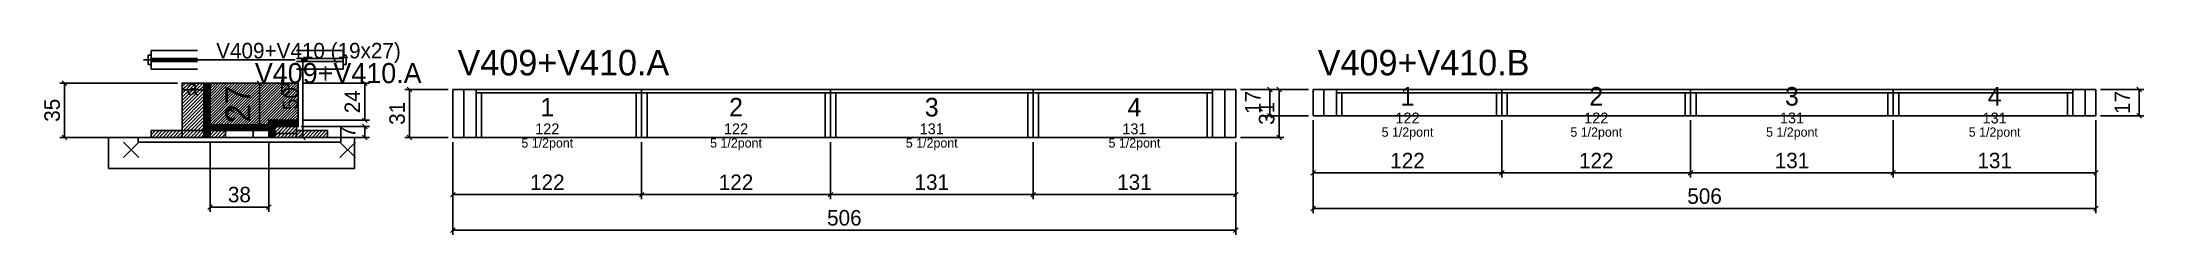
# Model space of a CAD drawing. Extents: x -69 to 1290, y -94 to 31.
import ezdxf
from ezdxf.enums import TextEntityAlignment as Align

# ---------------------------------------------------------------- set-up
doc = ezdxf.new("R2010")
doc.units = 0
for name, color, linetype in [('5', 5, 'Continuous'), ('barrote', 126, 'Continuous'), ('CONCRETO', 251, 'Continuous'), ('COTA', 241, 'Continuous'), ('Cota Seção (2x)', 241, 'Continuous'), ('detalhes', 7, 'Continuous'), ('Hachura', 251, 'Continuous'), ('Madeira', 126, 'Continuous'), ('NOMENCLATURA', 7, 'Continuous'), ('Painéis', 200, 'Continuous'), ('presilha', 224, 'Continuous'), ('SARR_2.2x7', 40, 'Continuous'), ('SARR_3.5x7', 81, 'Continuous'), ('SCO-___-LAJ', 224, 'Continuous'), ('TENSOR', 224, 'Continuous'), ('texto', 7, 'Continuous'), ('Texto Seção', 7, 'Continuous')]:
    doc.layers.add(name, color=color, linetype=linetype)
doc.dimstyles.new('PAINEL', dxfattribs={"dimtxt": 10, "dimasz": 3, "dimexe": 3, "dimexo": 3, "dimgap": 3, "dimtad": 1, "dimblk": 'OBLIQUE', "dimblk1": 'OBLIQUE', "dimcen": 2.5, "dimclrd": 4, "dimclre": 4, "dimclrt": 240, "dimazin": 3, "dimtfac": 1, "dimtmove": 0, "dimatfit": 3})
doc.dimstyles.new('SECAO2X', dxfattribs={"dimtxt": 16, "dimasz": 3, "dimexe": 3, "dimexo": 3, "dimgap": 3, "dimtad": 1, "dimblk": 'OBLIQUE', "dimblk1": 'OBLIQUE', "dimcen": 2.5, "dimclrd": 4, "dimclre": 4, "dimclrt": 240, "dimazin": 3, "dimtfac": 1, "dimtmove": 0, "dimatfit": 3})

# ---------------------------------------------------------------- blocks, each defined once
blk = doc.blocks.new('_OBLIQUE')
at = {"color": 0, "linetype": 'BYBLOCK'}
blk.add_line((-0.5, -0.5), (0.5, 0.5), dxfattribs=at)

msp = doc.modelspace()

# ---------------------------------------------------------------- hatches: boundary and pattern name
at = {"layer": 'COTA'}
h = msp.add_hatch(dxfattribs=at)
h.set_pattern_fill('ANSI31', scale=0.4)
h.paths.add_polyline_path([(40, -23), (40, 4), (97, 4), (97, -20), (78, -20), (78, -23)])
at = {"layer": 'Hachura'}
h = msp.add_hatch(dxfattribs=at)
h.set_pattern_fill('ANSI31', scale=0.5)
h.paths.add_polyline_path([(22, -31), (36, -31), (36, 4), (22, 4)])
h = msp.add_hatch(dxfattribs=at)
h.set_pattern_fill('ANSI31', scale=0.5)
h.paths.add_polyline_path([(22, -0.4), (36, -0.4), (36, 4), (22, 4)])
h = msp.add_hatch(dxfattribs=at)
h.set_pattern_fill('SOLID')
h.paths.add_polyline_path([(36, -31), (40, -31), (40, 4), (36, 4)])
h = msp.add_hatch(dxfattribs=at)
h.set_pattern_fill('ANSI31', scale=0.5)
h.paths.add_polyline_path([(2, -31), (22, -31), (22, -26.6), (2, -26.6)])
h = msp.add_hatch(dxfattribs=at)
h.set_pattern_fill('SOLID')
h.paths.add_polyline_path([(40, -26.6), (78, -26.6), (78, -23), (40, -23)])
h = msp.add_hatch(dxfattribs=at)
h.set_pattern_fill('ANSI31', scale=0.5)
h.paths.add_polyline_path([(40, -31), (50, -31), (50, -26.6), (40, -26.6)])
h = msp.add_hatch(dxfattribs=at)
h.set_pattern_fill('SOLID')
h.paths.add_polyline_path([(78, -24), (97, -24), (97, -20), (78, -20)])
h = msp.add_hatch(dxfattribs=at)
h.set_pattern_fill('SOLID')
h.paths.add_polyline_path([(78, -31), (82, -31), (82, -24), (78, -24)])
h = msp.add_hatch(dxfattribs=at)
h.set_pattern_fill('ANSI31', scale=0.5)
h.paths.add_polyline_path([(82, -31), (96, -31), (96, -24), (82, -24)])
h = msp.add_hatch(dxfattribs=at)
h.set_pattern_fill('ANSI31', scale=0.5)
h.paths.add_polyline_path([(82, -28.4), (96, -28.4), (96, -24), (82, -24)])
h = msp.add_hatch(dxfattribs=at)
h.set_pattern_fill('ANSI31', scale=0.5)
h.paths.add_polyline_path([(96, -31), (116, -31), (116, -26.6), (96, -26.6)])

# ---------------------------------------------------------------- linework, layer by layer
for p, q in [((0, 22), (0, 16)), ((2, 22), (0, 22)), ((2, 16), (0, 16)), ((2, 25), (32, 25)), ((2, 25), (2, 13)), ((2, 20), (32, 20)), ((2, 18), (32, 18)), ((96, 25), (126, 25)), ((96, 20), (126, 20)), ((96, 18), (126, 18)), ((126, 25), (126, 13)), ((126, 22), (128, 22)), ((126, 16), (128, 16)), ((128, 22), (128, 16)), ((2, 13), (32, 13)), ((96, 13), (126, 13))]:
    msp.add_line(p, q)
at = {"layer": 'barrote'}
msp.add_lwpolyline([(-25.5, -51), (133.5, -51), (133.5, -31), (-25.5, -31)], close=True, dxfattribs=at)
at = {"layer": 'CONCRETO'}
msp.add_lwpolyline([(40, -23), (40, 4), (97, 4), (97, -20), (78, -20), (78, -23)], close=True, dxfattribs=at)
at = {"layer": 'Madeira'}
for points in [[(22, -31), (36, -31), (36, 4), (22, 4)], [(22, -0.4), (36, -0.4), (36, 4), (22, 4)], [(2, -31), (22, -31), (22, -26.6), (2, -26.6)], [(22, -31), (36, -31), (36, -26.6), (22, -26.6)], [(40, -31), (50, -31), (50, -26.6), (40, -26.6)], [(68, -31), (78, -31), (78, -26.6), (68, -26.6)], [(82, -31), (96, -31), (96, -24), (82, -24)], [(82, -28.4), (96, -28.4), (96, -24), (82, -24)], [(96, -31), (116, -31), (116, -26.6), (96, -26.6)]]:
    msp.add_lwpolyline(points, close=True, dxfattribs=at)
at = {"layer": 'Painéis'}
for p, q in [((197, 0), (319, 0)), ((197, -31), (197, 0)), ((319, -31), (319, 0)), ((319, -31), (319, 0)), ((319, 0), (441, 0)), ((319, -31), (319, 0)), ((441, -31), (441, 0)), ((441, -31), (441, 0)), ((441, 0), (572, 0)), ((441, -31), (441, 0)), ((572, -31), (572, 0)), ((572, -31), (572, 0)), ((572, 0), (703, 0)), ((572, -31), (572, 0)), ((703, -31), (703, 0)), ((753, 0), (875, 0)), ((753, -17), (753, 0)), ((875, -17), (875, 0)), ((875, -17), (875, 0)), ((875, 0), (997, 0)), ((875, -17), (875, 0)), ((997, -17), (997, 0)), ((997, -17), (997, 0)), ((997, 0), (1128, 0)), ((997, -17), (997, 0)), ((1128, -17), (1128, 0)), ((1128, -17), (1128, 0)), ((1128, 0), (1259, 0)), ((1128, -17), (1128, 0)), ((1259, -17), (1259, 0)), ((753, -17), (875, -17)), ((875, -17), (997, -17)), ((997, -17), (1128, -17)), ((1128, -17), (1259, -17)), ((197, -31), (319, -31)), ((319, -31), (441, -31)), ((441, -31), (572, -31)), ((572, -31), (703, -31))]:
    msp.add_line(p, q, dxfattribs=at)
for points in [[(36, -31), (40, -31), (40, 4), (36, 4)], [(40, -26.6), (78, -26.6), (78, -23), (40, -23)], [(78, -24), (97, -24), (97, -20), (78, -20)], [(78, -31), (82, -31), (82, -24), (78, -24)]]:
    msp.add_lwpolyline(points, close=True, dxfattribs=at)
at = {"layer": 'presilha'}
for p, q in [((-16, -44), (-6, -34)), ((-16, -34), (-6, -44)), ((124, -44), (134, -34)), ((124, -34), (134, -44))]:
    msp.add_line(p, q, dxfattribs=at)
at = {"layer": 'SARR_2.2x7'}
for p, q in [((204, -31), (204, 0)), ((696, -31), (696, 0)), ((760, -17), (760, 0)), ((1252, -17), (1252, 0)), ((212, -2.2), (319, -2.2)), ((319, -2.2), (441, -2.2)), ((441, -2.2), (572, -2.2)), ((572, -2.2), (688, -2.2)), ((768, -2.2), (875, -2.2)), ((875, -2.2), (997, -2.2)), ((997, -2.2), (1128, -2.2)), ((1128, -2.2), (1244, -2.2))]:
    msp.add_line(p, q, dxfattribs=at)
at = {"layer": 'SARR_3.5x7'}
for p, q in [((212, -31), (212, 0)), ((319, -31), (319, 0)), ((319, -31), (319, 0)), ((441, -31), (441, 0)), ((441, -31), (441, 0)), ((572, -31), (572, 0)), ((572, -31), (572, 0)), ((688, -31), (688, 0)), ((768, -17), (768, 0)), ((875, -17), (875, 0)), ((875, -17), (875, 0)), ((997, -17), (997, 0)), ((997, -17), (997, 0)), ((1128, -17), (1128, 0)), ((1128, -17), (1128, 0)), ((1244, -17), (1244, 0)), ((215.5, -31), (215.5, -2.2)), ((315.5, -31), (315.5, -2.2)), ((322.5, -31), (322.5, -2.2)), ((437.5, -31), (437.5, -2.2)), ((444.5, -31), (444.5, -2.2)), ((568.5, -31), (568.5, -2.2)), ((575.5, -31), (575.5, -2.2)), ((684.5, -31), (684.5, -2.2)), ((771.5, -17), (771.5, -2.2)), ((871.5, -17), (871.5, -2.2)), ((878.5, -17), (878.5, -2.2)), ((993.5, -17), (993.5, -2.2)), ((1000.5, -17), (1000.5, -2.2)), ((1124.5, -17), (1124.5, -2.2)), ((1131.5, -17), (1131.5, -2.2)), ((1240.5, -17), (1240.5, -2.2)), ((768, -17), (771.5, -17)), ((871.5, -17), (875, -17)), ((875, -17), (878.5, -17)), ((993.5, -17), (997, -17)), ((997, -17), (1000.5, -17)), ((1124.5, -17), (1128, -17)), ((1128, -17), (1131.5, -17)), ((1240.5, -17), (1244, -17)), ((212, -31), (215.5, -31)), ((315.5, -31), (319, -31)), ((319, -31), (322.5, -31)), ((437.5, -31), (441, -31)), ((441, -31), (444.5, -31)), ((568.5, -31), (572, -31)), ((572, -31), (575.5, -31)), ((684.5, -31), (688, -31))]:
    msp.add_line(p, q, dxfattribs=at)
at = {"layer": 'SCO-___-LAJ'}
msp.add_lwpolyline([(-6.5, -34.2), (124.5, -34.2), (124.5, -31), (-6.5, -31)], close=True, dxfattribs=at)
at = {"layer": 'TENSOR'}
msp.add_line((-3, 19), (95, 19), dxfattribs=at)

# ---------------------------------------------------------------- texts
at = {"layer": '5'}
for s, height, p in [('1', 12, (814, -4.5)), ('2', 12, (936, -4.5)), ('3', 12, (1062.5, -4.5)), ('4', 12, (1193.5, -4.5)), ('1', 12, (258, -11.5)), ('2', 12, (380, -11.5)), ('3', 12, (506.5, -11.5)), ('4', 12, (637.5, -11.5)), ('122', 7, (258, -25.5)), ('122', 7, (380, -25.5)), ('131', 7, (506.5, -25.5)), ('131', 7, (637.5, -25.5)), ('122', 7, (814, -18.5)), ('122', 7, (936, -18.5)), ('131', 7, (1062.5, -18.5)), ('131', 7, (1193.5, -18.5))]:
    msp.add_text(s, height=height, dxfattribs=at).set_placement(p, align=Align.MIDDLE_CENTER)
at = {"layer": 'detalhes'}
for s, p in [('a', (25, -3.7)), ('b', (85, -3.7)), ('c', (50, -20.5))]:
    msp.add_text(s, height=9.6, dxfattribs=at).set_placement(p)
at = {"layer": 'NOMENCLATURA'}
for s, p in [('V409+V410.A', (200, 9)), ('V409+V410.B', (756, 9))]:
    msp.add_text(s, height=16.5, dxfattribs=at).set_placement(p)
at = {"layer": 'texto', "char_height": 6, "attachment_point": 5}
for insert in [(814, -28.5), (936, -28.5), (1062.5, -28.5), (1193.5, -28.5), (258, -35.5), (380, -35.5), (506.5, -35.5), (637.5, -35.5)]:
    msp.add_mtext('5 1/2pont', dxfattribs=dict(at, insert=insert))
at = {"layer": 'Texto Seção'}
for s, height, p in [('V409+V410 (19x27)', 10, (44, 20)), ('V409+V410.A', 13, (69, 4))]:
    msp.add_text(s, height=height, dxfattribs=at).set_placement(p)

# ---------------------------------------------------------------- dimensions: what is measured, and where the dimension line sits
at = {"layer": 'COTA'}
for base, p1, p2 in [((100, -31), (96, -31), (96, 19)), ((-54, -31), (2, -31), (22, 4)), ((140, -20), (97, -20), (97, 4)), ((169, -31), (197, -31), (197, 0)), ((731, -31), (703, -31), (703, 0)), ((725, -17), (753, -17), (753, 0)), ((1287, -17), (1259, -17), (1259, 0)), ((140, -31), (96, -31), (96, -24))]:
    msp.add_linear_dim(base=base, p1=p1, p2=p2, angle=90, dimstyle='PAINEL', dxfattribs=at).render()
for base, p1, p2 in [((753, -54), (753, -17), (875, -17)), ((753, -77), (753, -17), (1259, -17)), ((875, -54), (875, -17), (997, -17)), ((997, -54), (997, -17), (1128, -17)), ((1128, -54), (1128, -17), (1259, -17)), ((40, -76), (40, -31), (78, -31)), ((197, -68), (197, -31), (319, -31)), ((197, -91), (197, -31), (703, -31)), ((319, -68), (319, -31), (441, -31)), ((441, -68), (441, -31), (572, -31)), ((572, -68), (572, -31), (703, -31))]:
    msp.add_linear_dim(base=base, p1=p1, p2=p2, dimstyle='PAINEL', dxfattribs=at).render()
at = {"layer": 'Cota Seção (2x)'}
msp.add_linear_dim(base=(72, -23), p1=(40, -23), p2=(40, 4), angle=90, dimstyle='SECAO2X', dxfattribs=at).render()

doc.saveas('drawing.dxf')
